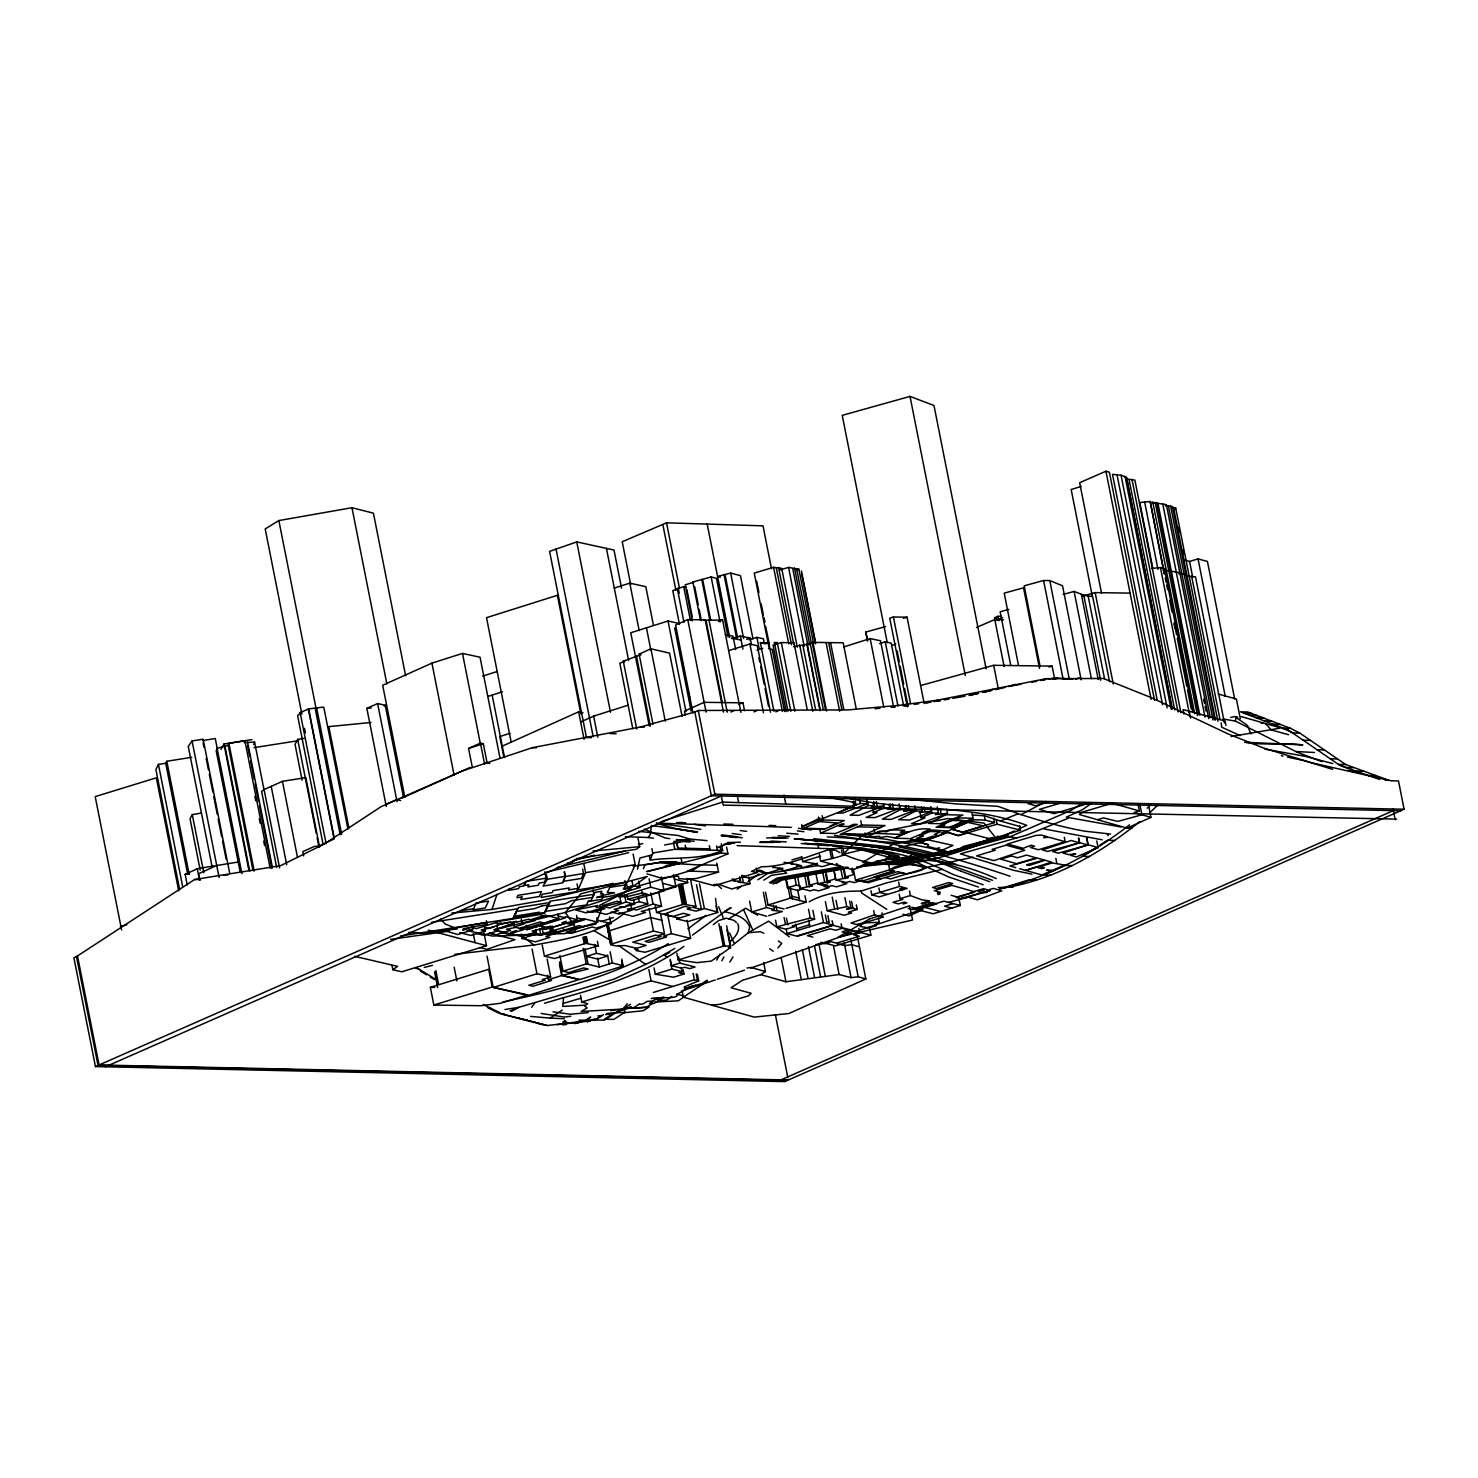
<?xml version="1.0" encoding="UTF-8"?>
<svg xmlns="http://www.w3.org/2000/svg" width="1478" height="1478" viewBox="0 0 1478 1478"><rect width="100%" height="100%" fill="white"/><g stroke="black" fill="none" stroke-linecap="round" stroke-linejoin="round"><path stroke-width="1.5" d="M1172.054 709.348L1126.495 477.376L1121.063 475.232L1112.509 474.364L1157.237 700.239M584.346 1005.225L562.785 1006.426L563.598 997.632C605.611 986.177 648.066 971.748 683.908 946.4M983.166 884.768L953.384 874.588L942.207 869.323L886.098 883.031L861.083 891.105L861.748 893.063L886.837 909.376M718.142 912.166L704.378 908.527L695.953 911.15L687.159 909.044L691.113 907.825L684.905 906.328L664.084 914.198L672.878 916.508L683.353 913.312L689.801 914.864L676.647 918.854L687.861 921.607L717.384 912.573L715.518 898.421M627.3 1003.691L623.143 1009.012L581.094 1011.488L587.135 1007.922L584.457 1005.853L587.69 1003.765L581.796 1001.992L580.484 995.285M865.96 837.139L879.687 836.308L880.223 837.62L886.708 836.419L895.114 837.915L908.619 831.781L900.139 832.206L904.739 830.211L890.975 829.842L886.32 831.855L880.574 831.024L865.96 837.139L865.092 832.853M608.068 931.232L650.782 917.561L661.83 920.277M687.03 920.295L690.614 938.364L671.418 933.653L663.382 936.11L666.652 936.923L649.138 942.317L645.202 941.375L661.128 936.461L655.622 935.112L632.787 942.151L646.145 945.384L636.649 948.34L625.065 945.569L616.4 946.012L610.747 944.701L606.83 924.046M1321.886 761.613L1297.019 752.136L1235.312 721.061L1236.421 716.516L1237.696 717.329M637.498 869.156L639.937 858.016L651.281 855.078M651.89 848.575L652.777 853.009L650.265 860.067C674.578 856.667 699.279 860.51 722.668 850.441L721.356 843.79M497.014 894.264L491.971 909.432L451.88 913.034M244.221 742.621L254.585 742.067L263.878 789.067M253.015 870.727L228.203 745.374L228.905 743.379L244.905 740.737L270.16 868.307M253.662 744.598L254.585 742.067M228.203 745.374L217.1 748.348L216.194 750.824L240.12 871.687M643.392 868.805L644.796 864.944L659.465 862.45L681.986 862.653L681.136 858.367M546.49 874.791L547.377 879.262L543.091 886.079L562.97 882.791L565.39 876.288L564.504 871.798M1164.184 574L1150.198 501.522L1139.797 502.502L1152.692 567.626M525.411 881.886L523.785 885.95L519.351 886.671L518.538 888.684L508.524 890.329L509.3 888.389M546.084 878.172L544.477 882.237L539.193 883.087L538.325 885.23L527.905 886.929L528.791 884.786L524.247 885.525L525.872 881.479L546.084 878.172L544.809 871.724M564.226 872.02L565.113 876.528L563.155 881.368L581.556 878.394L583.514 873.535L582.628 869.027M577.953 888.407L576.605 891.659L540.985 897.442L542.334 894.208L552.218 892.601L553.049 890.587L569.418 887.927L568.568 889.922L577.953 888.407L577.048 883.881M583.921 864.205L585.584 872.648L578.027 889.904L627.614 881.886L635.207 864.648L633.12 854.099M593.971 894.264L590.96 900.693L588.318 901.118L586.526 904.905L545.031 911.483L549.834 901.266L593.971 894.264L593.084 889.83M475.805 903.28L473.293 909.838L485.32 907.935L488.516 901.063L476.452 902.984M191.77 757.309L166.792 761.262L165.721 763.258L158.46 764.403L155.892 769.539L179.614 889.386M1174.936 509.485L1175.694 507.989L1173.495 508.21L1170.631 506.067L1165.421 505.993L1166.364 504.663L1149.958 502.132M819.994 710.77L806.84 644.297L812.955 642.357L843.162 642.782L856.316 709.255M303.858 738.409L297.669 739.369L295.027 744.358L302.122 780.162M716.719 960.109L719.934 954.086M201.359 813.085L192.288 814.6L190.034 818.738L200.214 870.154M220.979 749.401L223.954 744.007L251.962 739.61M624.935 880.611L625.767 884.823L623.383 889.035L630.256 888.075L627.282 887.262L626.45 883.05M721.781 960.848L723.961 956.968M927.537 846.34L928.461 844.732L919.464 842.534L947.897 832.465L958.15 835.68L967.425 832.908L991.184 839.134L948.673 851.956L927.408 846.321L928.35 844.714L924.378 843.716M729.799 962.012L733.014 956.913M229.737 873.48L203.151 739.185L192.066 740.94L188.26 746.427L212.204 867.29M531.637 1007.275L535.091 1002.527L614.035 979.12L653.941 960.515L674.818 948.377M778.333 940.987L781.733 943.463L777.871 948.008M625.342 836.677L648.066 837.509L650.172 834.83L651.465 825.518L697.524 831.855M1151.658 568.476L1160.452 567.552L1164.387 568.605L1163.408 570.065L1179.813 572.596L1178.871 573.926L1185.892 574.443L1186.945 576.143L1195.499 576.863L1224.412 722.927M729.707 942.003C734.769 937.551 740.884 930.918 737.725 923.639M1147.094 808.226L1150.66 804.845M1149.422 813.048L1157.643 805.27M1000.292 888.444C1052.133 881.294 1099.558 854.007 1139.834 821.565M732.534 945.292L748.293 932.747L768.634 921.127L789.289 936.793M559.626 961.919L562.287 975.332L579.801 979.526L622.681 966.15L621.832 959.056M637.923 837.804L639.678 846.654L636.556 849.222L576.642 858.718M384.188 706.078L385.241 705.246L403.328 796.66M726.677 925.782L730.668 945.957L728.321 947.786L730.52 947.583L726.954 929.644M730.52 947.583L711.306 961.106L696.932 962.64L678.199 959.943L676.869 953.218M577.085 858.404L572.004 862.302L567.663 863.004M319.562 847.005L305.817 777.613L282.446 781.326L264.082 789.566L261.624 791.451L276.682 867.549M668.241 943.648C618.728 975.369 559.885 989.724 502.779 1002.01M687.935 928.849L706.114 915.325M318.897 846.081L334.176 838.931M713.264 924.618L718.77 920.535L726.326 918.207L734.067 920.424L736.506 922.568M692.48 935.131L729.836 907.898M391.966 965.3L392.852 969.716L397.564 966.353L354.461 956.303M1091.983 802.997L1082.727 809.519L1066.395 817.131L1120.86 826.959M737.208 889.183L740.847 886.652M748.108 881.553L759.008 873.923M1129.506 824.853C1091.06 854.949 1047.126 877.747 999.479 889.017M658.024 1000.495L666.707 1000.07L671.677 996.468M562.213 1010.102L550.075 1018.102L530.528 1016.384M728.82 918.91L745.596 908.231L757.567 915.159M624.104 913.478C598.756 933.93 566.462 939.177 535.405 944.811L454.799 954.326M684.536 996.615L678.328 1000.809L654.92 1002.047M682.042 990.389L683.39 997.17L707.168 981.226M683.39 997.17L711.657 1005.151L720.155 1004.283L748.552 995.839L751.193 993.308L731.13 987.784L742.326 980.339L760.819 974.649L765.438 971.563L763.646 962.529M707.168 980.173L702.068 983.517L689.856 987.045M590.387 1017.197L585.676 1020.245L578.84 1020.153M624.898 1012.264L613.795 1019.395L604.317 1019.266L613.998 1013.021L624.898 1012.264L624.012 1007.83M757.881 879.761L767.507 873.59L817.981 865.554M623.143 1009.012L630.515 1004.283M763.849 880.149L771.368 875.346L786.61 873.184L784.393 871.429M590.664 1017.234L586.009 1020.208L594.47 1020.319L601.768 1015.663L597.943 1015.885M1095.863 847.688L1082.321 856.353L1089.582 856.501M1099.743 845.213L1107.484 840.261L1114.745 840.409M603.412 1014.665L595.043 1020.005L604.336 1020.134L614.072 1013.908L605.555 1014.518M1400.627 810.775L711.324 795.755L694.826 712.026L640.307 727.028L532.357 747.683L462.041 771.073L381.158 806.637L324.384 843.938L280.728 865.628L194.579 879.521L76.505 956.599L98.047 1065.416L787.294 1080.455M1080.603 804.438L1071.051 810.369L1010.398 836.603L955.841 851.624L860.529 865.886M405.619 675.779L373.417 513.162L351.967 507.711L278.862 520.57L265.209 528.921L301.882 714.133M772.994 884.084L780.55 879.502L848.52 867.438M771.017 883.308L778.703 878.671L847.097 867.161M960.848 822.027L951.185 827.846L952.793 828.474C916.674 851.808 873.941 840.188 834.571 835.439M769.373 882.754L777.262 878.006L836.53 867.401L842.626 867.568M776.172 883.493L781.88 880.112L847.596 868.122M819.902 818.073L801.889 826.738L853.822 806.267L852.935 801.741M731.296 907.806L724.516 911.612C733.975 914.088 745.947 916.748 749.697 927.131L748.293 932.747L760.246 931.713L763.904 933.209M511.499 1011.358L518.723 1007.331L535.091 1002.527M1045.999 801.538L1021.002 814.618L998.056 806.36L954.936 803.81L905.737 798.859M697.376 974.39L698.669 980.838L684.074 986.99L686.032 989.133L677.312 994.251C679.215 999.904 654.495 996.449 651.225 998.666M630.718 889.239L599.68 905.33L601.823 908.527L595.745 924.119L542.204 934.743L492.285 936.017L466.956 930.604M669.756 952.386L664.139 955.268L667.409 956.987M874.071 829.084L874.921 833.37L879.188 831.338M809.187 901.765C824.89 892.841 843.328 890.846 861.083 891.105M187.244 884.952L185.156 874.403L197.295 868.713L214.144 865.886M1068.298 818.239L1026.951 835.015L960.441 853.859L1013.483 870.283L1032.014 874.182M962.418 846.728L1003.525 835.938L1014.481 830.95M1018.582 829.084L1026.767 825.352C968.829 803.422 905.183 811.921 845.471 797.436M621.554 588.133L613.998 550.038L576.753 541.909L549.594 551.368L586.433 737.393M326.121 843.698L300.163 712.655L308.68 708.867L323.774 707.094L347.94 829.103M500.007 758.066L480.036 657.211L462.485 653.424L431.927 663.123L382.673 685.256L404.861 797.326M386.275 806.489L366.84 708.387L377.629 703.546L385.241 705.246M723.481 712.119L705.209 619.818L687.769 619.578L675.575 625.065L692.96 712.839M636.704 728.987L623.291 661.22L641.101 654.569L639.124 654.107L652.98 724.146M639.124 654.107L650.93 648.805L669.571 653.128L682.097 716.387M472.332 767.433L468.563 748.441L480.424 743.101L483.306 743.73L487.075 762.722M502.335 746.113L578.637 711.823L582.979 712.692M385.869 804.475L396.64 799.635L400.667 800.522M401.425 798.323L469.949 767.525M580.651 721.966L593.62 716.128L628.224 705.172M922.771 909.764L909.025 915.935L902.947 914.272M1148.314 804.05L1150.956 817.352L1127.03 828.105L1079.457 814.563L1082.229 812.179L1112.158 803.238L1139.39 810.96L1138.06 804.254M1098.099 847.578L1076.335 856.944L1070.552 855.282L1075.762 853.73L1068.631 854.672L1062.959 853.065L1088.196 844.751L1098.099 847.578L1096.768 840.927M857.609 937.366L865.831 978.953L788.919 1013.52L754.223 1017.104L711.657 1005.151M694.752 712.045L698.281 710.493L848.169 709.902L900.287 705.209L937.495 700.166L1046.295 678.661L1103.345 678.476L1151.787 697.838L1228.033 733.901L1263.08 747.85L1311.004 762.648L1391.241 780.809L1398.502 780.975L1404.1 809.242L784.689 1081.6L95.442 1066.562L73.9 957.744L77.521 956.155L99.063 1064.954L788.31 1079.993M730.945 712.026L734.4 710.493M753.946 711.897L757.401 710.364M775.802 711.823L779.257 710.308M994.712 618.839L996.911 617.878L994.417 617.822L997.946 616.271L1001.308 616.363M95.442 1066.562L714.853 794.203L1404.1 809.242M934.022 701.68L937.495 700.166M105.455 1066.765L721.393 795.958M989.558 690.91L993.087 689.358M1008.79 686.568L1015.312 684.369M1042.766 680.213L1046.295 678.661M1075.559 679.363L1079.032 677.829M420.029 969.753L415.226 967.887M820.567 833.167L841.462 824.022L844.123 824.077L839.024 826.331L848.575 826.535L853.619 824.336L857.425 824.428L835.439 833.518L820.567 833.167L819.736 828.955M857.462 826.812L861.619 824.983L885.119 825.537L863.706 834.922L840.206 834.368L857.462 826.812L880.98 827.366M489.181 1008.402L490.216 1007.959M594.858 1018.785L590.867 1020.43L547.266 1025.529L499.139 1013.298L487.832 1007.737M503.407 1014.444L504.423 1014M513.18 1017.086L514.196 1016.624M518.686 1018.564L519.72 1018.12M994.509 822.599L985.216 820.068L973.318 819.754L951.721 829.213L962.566 832.28L994.509 822.599L993.659 818.313M522.695 1019.635L523.711 1019.192M526.316 1020.614L527.332 1020.171M529.992 1021.612L531.008 1021.15M533.669 1022.591L534.685 1022.148M540.08 1023.589L539.045 1024.051L542.629 1024.66M547.266 1025.529L501.264 1013.871M561.548 1024.199L562.564 1023.737M570.988 1023.09L572.023 1022.647M578.175 1021.926L574.554 1023.515L578.619 1023.035M585.288 1021.427L586.304 1020.965M587.246 1022.037L590.867 1020.43M777.428 1081.434L1393.385 810.609M721.153 795.293L723.204 805.122L1396.71 819.108M1154.558 700.35L1109.387 472.203L1105.95 471.223L1079.661 482.696L1101.572 593.38M946.677 809.168L947.509 813.399L935.371 814.563L938.53 813.177L937.274 806.859M922.272 832.613L930.068 829.213C917.191 827.237 905.829 832.964 894.375 838.211L908.619 838.562M996.615 620.206L1002.712 617.545M867.475 803.736L860.27 803.533L854.506 805.325L837.952 813.011L842.515 813.14L867.475 803.736L866.625 799.506M874.57 805.732L868.14 805.565L850.072 815.135L858.81 815.357L883.733 805.972L871.392 807.117L874.57 805.732L873.72 801.519M829.657 826.294L837.232 822.987L819.292 821.546L802.554 828.844L798.323 828.327M872.482 808.355L873.313 812.567L884.287 807.801L890.754 807.967L889.922 803.755M906.679 809.778L900.324 809.611L882.311 819.145L891.068 819.366L915.621 809.999L903.557 811.126L906.679 809.778L905.848 805.547M921.496 806.914L922.327 811.126L915.917 810.96L898.661 819.717L909.598 820.013L922.882 815.043L931.38 811.348L930.53 807.136M922.327 811.126L919.168 812.512L931.38 811.348M920.258 813.51L921.09 817.74L931.934 813.011L938.53 813.177M947.509 813.399L919.556 823.911L911.501 823.708L925.006 817.833L921.09 817.74M890.754 807.967L887.613 809.334L899.88 808.207L874.902 817.611L866.163 817.389L877.045 812.66L873.313 812.567M976.459 627.466L994.805 619.541L1003.488 619.799M801.704 824.539L802.554 828.844L823.856 829.417L844.308 820.567L823.006 819.976L819.292 821.583L818.406 817.057M771.498 568.808L762.999 525.835L666.523 522.824L622.22 541.742L630.718 584.715M726.603 847.042L727.933 853.73L687.418 871.059L718.567 872.057L716.793 863.134M510.058 1010.97L518.723 1007.331L504.959 1009.511M610.839 944.313L653.442 931.029L664.49 933.726L660.481 913.478M972.432 815.025L984.477 815.782L1000.403 821.029L1018.194 813.731M717.532 847.522L726.548 844.16M630.552 1007.054L615.772 1012.578L606.664 1013.52M631.66 1006.943L616.64 1011.285M630.7 1007.59L619.651 1009.788M933.228 836.031L919.002 841.074L909.838 838.95L930.586 829.952L947.435 831.005L941.338 833.167M685.404 988.412L691.759 986.288M717.329 979.267L744.432 970.178M750.676 968.072L850.903 933.209M855.503 880.149L909.284 863.909L926.614 867.9L906.384 874.052L901.284 872.704L868.196 882.717L855.503 880.149L853.342 869.249M855.189 931.768L921.588 909.598M653.073 1000.44L663.807 996.911M683.095 990.556L715.241 979.969M487.814 696.489L502.483 691.741M510.002 733.273L499.786 736.561L503.776 756.736M600.844 921.644L613.388 917.616M563.598 997.632L544.532 1003.248M684.683 988.764L695.621 985.253M468.563 748.441L483.306 743.73M482.549 676.148L497.107 671.511M746.538 639.272L750.177 638.108L751.508 644.814M749.124 639.845L756.921 637.369L763.387 638.755L764.274 643.207M614.294 588.059L629.794 583.145L645.812 586.674L653.405 625.083M731.887 638.662L740.312 636.002L750.177 638.108M790.878 711.343L777.262 642.653L774.398 642.616L787.996 711.306M924.193 703.602L907.067 617.194L893.414 616.991L889.738 618.155L907.289 706.798M903.501 618.321L907.067 617.194M843.772 646.939L870.173 638.57L880.519 640.805L893.673 707.297M879.595 643.651L885.248 641.858L891.179 643.133L903.52 705.283M891.677 645.443L895.779 644.149M677.645 623.143L668.056 621.019L630.736 632.769L649.267 725.809M782.398 711.435L768.8 642.745L765.549 643.78L760.339 642.634L773.936 711.324M807.154 709.218L793.982 642.745L781.308 642.579L773.068 645.165L786.241 711.639M793.501 646.717L806.84 644.297M1231.082 736.543L1279.246 728.284M487.019 956.174L493.209 987.47L536.957 973.762L550.684 976.921L547.137 959.019M550.684 976.921L542.371 979.526L545.197 980.173L528.847 985.29L532.948 986.232L551.571 980.413L548.486 979.711L547.617 975.24M548.486 979.711L561.658 975.572L579.006 979.563L528.182 995.488L493.209 987.47M705.209 619.818L703.879 620.243L722.613 620.076L740.884 712.359M718.363 621.388L722.613 620.076M728.857 650.56L749.882 644.02L757.346 645.775L770.5 712.248M756.976 650.098L762.796 648.288M738.704 704.175L742.991 702.844L744.543 710.733M627.282 887.262L632.88 885.525L639.937 887.465L638.699 881.147M690.559 879.41L695.898 906.42L692.831 907.381L701.385 909.469L696.471 884.694M542.223 945.07L544.421 956.155L585.584 943.37L598.313 945.828L597.426 941.394M676.647 918.854L678.938 918.152L656.565 912.48L655.234 905.718M598.313 945.828L554.379 958.52L544.421 956.155M596.465 953.292L586.526 956.377L597.74 959.074L607.698 955.989L596.465 953.292L594.71 944.424M559.922 955.509L563.007 971.157L586.267 963.915L599.329 967.037L612.335 962.991L623.143 965.762M653.387 992.44L694.383 979.803L698.669 980.838M756.256 868.048L757.142 872.519L714.41 885.747L687.972 878.597M430.357 987.322L488.701 969.309L492.211 987.027L527.849 994.897L500.432 1003.266L480.978 1005.724L433.848 1005.058L430.357 987.322L434.828 987.378M433.848 1005.058L492.211 987.027M562.287 975.332L588.133 969.014L583.625 967.942L568.808 972.542L563.007 971.157M120.365 926.706L126.812 924.711M483.86 932.415L486.484 945.698L401.739 971.803L392.852 969.716M656.565 912.48L683.852 904.222L695.898 906.42M815.616 872.279L818.073 884.158L824.687 882.126L827.366 882.809L830.433 881.849L827.754 881.184L825.666 870.634M827.754 881.184L835.587 878.782L833.925 870.339M843.975 868.528L845.638 876.971L853.434 874.57L852.178 868.233M765.493 892.158L768.043 905.035L790.213 898.218L806.249 902.171L804.974 895.723M749.586 901.1L751.748 912.037L766.361 907.529L774.417 909.524L773.548 905.146M862.635 880.057L854.395 882.588L849.721 881.424L846.155 882.514L835.901 879.946L833.814 869.397M774.417 909.524L771.885 910.3L782.361 911.464L768.652 915.695M786.093 908.379L806.249 902.171M690.614 938.364L645.036 952.257L635.983 950.52L638.145 949.837L634.579 948.968L636.649 948.34M906.384 874.052L890.55 878.93L885.248 877.562M1097.6 819.717L1103.401 817.925L1117.848 821.399L1141.903 814.784L1150.956 817.352M1081.139 486.447L1071.18 489.495L1092.205 595.652M472.092 927.593L476.249 928.664L496.756 922.327M501.929 923.639L488.885 928.461L484.729 927.408M484.451 926.577L485.32 930.992L470.835 935.445L459.732 932.636M509.134 924.692L501.467 927.999M497.07 926.373L497.957 930.807L483.454 935.26L476.803 933.56M521.328 919.224L522.196 923.658L535.018 920.665L530.898 919.612L545.4 915.178L558.721 918.54L557.834 914.106M513.42 922.549L514.289 926.983L523.84 924.046L522.196 923.658M515.674 927.39L506.418 929.292L510.575 930.327L496.035 934.78L489.366 933.08M510.501 932.433L516.746 930.53M528.219 926.891L518.944 928.775L523.101 929.828L508.58 934.262L499.693 932.008M558.721 918.54L544.126 923.011L539.987 921.958L519.499 928.295L514.289 926.983M548.32 921.884L554.712 919.926M522.99 928.609L527.092 929.68L565.446 917.856L558.333 916.027M551.017 926.041L542.204 928.738L545.327 929.514L577.399 919.759L576.531 915.325M562.01 922.66L566.425 921.311M543.11 928.535L532.08 930.955L536.181 932.027L521.66 936.461L510.612 933.634M572.004 922.605L584.438 918.799L597.74 922.18L596.853 917.746M521.254 934.059L522.122 938.475L536.717 934.004L540.837 935.057L544.883 933.837L543.165 933.394L541.336 924.304M543.165 933.394L555.673 930.475M552.439 926.17L553.308 930.604L574.037 924.286L569.917 923.251M597.74 922.18L583.163 926.632L579.006 925.579L558.499 931.916L553.308 930.604M587.08 925.708L566.351 932.027L571.543 933.339L592.031 927.002L596.244 928.073L610.82 923.602L609.509 916.951M785.668 878.967L787.423 887.835L796.309 885.119L800.429 886.172M797.787 877.747L799.875 888.296L812.512 885.913L809.87 885.23L807.782 874.68M809.87 885.23L817.703 882.828M803.053 888.832L797.732 890.458L787.423 887.835M835.901 879.946L848.317 877.636L845.638 876.971M678.199 959.943L723.296 946.16L730.668 945.957M671.455 965.614L679.769 963.083L695.048 967L689.801 968.607L684.647 967.296L681.598 968.219L671.455 965.614L670.218 959.277M654.052 967.85L655.308 974.187L671.954 969.088L682.005 971.674L681.155 967.462M581.796 1001.992L651.077 980.819L672.73 986.417M683.132 969.808L683.963 974.02L673.599 977.198L655.308 974.187M879.225 922.309L874.57 925.043L876.491 925.579L868.787 927.907L860.27 926.503L861.304 925.782L858.81 925.099L866.348 922.845L879.225 922.309L878.338 917.82M700.48 620.317L692.886 581.981L711.158 576.956L716.461 578.341L728.063 636.963M752.949 638.792L740.441 575.663L730.668 573.076L717.587 576.438L720.359 577.159M639.937 887.465L612.243 895.871L602.082 897.368L603.153 895.28L614.571 892.823L607.218 892.416L609.971 887.336L625.767 884.823M626.968 895.04L627.799 899.271L647.179 894.135L642.468 892.915L628.113 896.425L618.728 896.887L650.726 887.188L664.065 890.754L661.313 876.879M791.912 859.919L801.815 856.926M757.309 870.838L759.563 870.154L762.131 870.838L759.877 871.521L766.712 873.313L782.453 868.528M757.253 871.724L759.766 870.967M774.657 866.736L772.551 867.383L780.347 868.233L778.167 868.879L784.966 870.671L800.984 865.812M801.852 857.129L802.72 861.563L820.549 856.15M766.602 872.759L748.94 878.117L742.104 876.325L744.062 875.733M739.684 876.75L740.57 881.184L737.91 881.978L750.03 883.641L748.718 876.99M817.279 863.244L803.441 867.438L796.642 865.665L798.896 864.981L796.365 864.316L790.952 864.168L793.261 863.466L783.987 862.321M832.022 863.688L822.156 866.681L815.394 864.907L817.371 864.297L814.84 863.632L802.72 861.563M658.024 935.703L664.49 933.726M871.78 894.855L899.548 886.43L907.086 888.407L879.355 896.85L871.78 894.855L870.93 890.55M904.185 887.631L899.529 889.054L902.467 889.811M775.544 920.184L776.855 926.835L810.277 918.041L814.637 919.187L812.882 910.337M814.637 919.187L792.226 925.985L794.536 926.614L785.926 929.237L776.855 926.835M796.66 928.683L809.538 924.766M787.053 933.616L823.449 922.549L832.927 925.062L796.568 936.11L787.053 933.616L786.204 929.311M580.872 998.26L563.247 1003.414M682.005 971.674L678.716 972.672L683.963 974.02M858.847 928.406L859.734 932.914L853.508 931.269L847.245 933.172L842.109 931.824L848.28 929.958L842.017 928.332L835.698 930.253L830.137 928.794L807.413 935.703L812.918 937.163M928.757 904.019L912.61 908.915L916.582 909.986L936.849 903.834L932.803 902.781M960.349 905.478L943.814 901.174L916.563 909.45L933.117 913.774L960.349 905.478L959.074 899.03M953.088 903.594L944.553 906.199L951.795 908.083M859.734 932.914L853.674 934.761L859.291 936.221L836.566 943.13L830.913 941.652L824.872 943.5L820.696 942.41M797.122 569.824L798.896 569.289L813.639 643.706M472.683 929.976L457.718 934.502L443.067 930.235L486.003 922.438L485.043 924.655L463.335 928.683L462.854 930.198L467.473 928.775L472.683 929.976L471.796 925.542M602.47 905.589L616.973 901.229L620.926 902.301L620.058 897.867M620.926 902.301L600.548 907.4L604.927 908.582L592.235 912.425L587.209 911.058M659.945 890.957L687.695 882.569L686.864 878.338M646.034 895.816L675.908 886.782L673.525 874.773M633.619 899.843L634.505 904.277L625.988 901.986L609.453 908.046L604.724 906.79M664.065 890.754L632.048 900.435L627.799 899.271M626.21 905.626L639.253 901.691L647.77 903.963L646.015 895.095M625.896 906.771L619.522 906.901M634.505 904.277L614.201 909.358L618.58 910.522L605.888 914.383L593.971 911.187M627.614 910.115L647.77 903.963M630.94 905.792L631.808 910.226L619.116 914.069L611.153 911.944M658.911 892.989L661.553 906.273L653.036 904L636.482 910.06L631.863 908.822M661.553 906.273L641.249 911.372L645.553 912.517L632.824 916.36L619.097 912.683M819.311 854.395L820.641 861.101L833.222 858.33L844.271 854.986L842.94 848.298M841.462 850.016L842.349 854.469L861.674 849.868L889.516 857.351L888.629 852.898M750.03 883.641L731.665 888.962L719.416 884.601L713.8 884.509M948.599 851.956L1020.467 830.193L1019.617 825.906M825.352 901.598L827.144 910.651L846.746 906.642L850.977 907.806L849.628 901.007M850.977 907.806L846.617 909.118L852.972 908.305L857.203 909.45L856.316 904.924M857.203 909.45L848.372 912.129L851.624 912.998L844.141 915.27L827.144 910.651M797.732 936.128L833.222 925.376L870.893 935.131L869.581 928.48M922.18 904.166L928.498 902.245M932.858 903.28L916.027 908.379L911.63 907.196M870.893 935.131L835.403 945.865L822.064 942.428M684 622.423L677.312 588.595L683.723 586.655L686.439 587.413M679.27 593.399L678.384 588.891L672.767 590.572L679.474 624.4M1183.786 559.885L1189.587 561.455L1198.048 558.906L1207.434 561.437L1234.666 698.983M1034.508 801.723L1028.115 803.644L1035.745 805.75L1048.53 801.889M889.516 857.351L885.525 858.552L887.724 859.143L873.147 862.524L852.751 869.729L820.641 861.101M892.416 871.41L873.904 876.971L877.064 877.84L897.811 871.632L906.347 873.849C950.243 866.311 899.4 859.808 890.495 869.766L893.063 870.413M894.504 870.782L862.247 881.147L864.187 881.664M865.979 882.144L878.616 878.357L880.74 878.93M1065.176 841.684L1038.48 849.721L1030.332 847.467L1034.6 846.192L1031.071 845.231L1023.164 848.317L1007.479 843.993L1035.912 835.421L1041.306 835.052L1046.904 836.585L1043.653 837.564L1049.251 837.305L1065.176 841.684L1064.289 837.213M903.132 904L906.882 902.873L904.222 902.134L898.402 903.871L892.952 902.337L902.799 899.4L900.084 898.624L899.215 894.172M882.92 917.191L874.533 914.882L850.995 923.029L856.002 924.415L863.189 923.122L882.92 917.191L882.052 912.831M797.289 647.253L781.677 568.346L773.585 567.312L754.242 573.094L768.985 647.493M780.199 569.898L788.55 567.404L798.896 569.289M1139.39 810.96L1134.162 812.53L1141.903 814.784L1139.723 803.699M1079.346 842.793L1047.643 851.457L1042.304 849.942L1071.217 840.483L1079.346 842.793L1078.46 838.266M900.084 898.624L910.393 895.557L921.866 899.843L929.477 900.841L921.237 903.298M938.013 894.615L939.99 894.024L937.403 893.303L940.451 892.398L934.262 890.661L951.869 885.396L974.852 891.825L957.393 897.054L951.185 895.298M1015.774 867.623L1009.917 865.979L1037.519 858.127L1044.281 860.03L1026.6 864.759L1029.187 865.498L1044.946 860.233L1051.708 862.136L1025.529 870.357L1041.805 874.958L1050.784 871.226L1046.664 870.08L1053.038 870.209L1064.603 865.018L1052.207 862.967L1040.124 866.588L1044.576 867.845L1041.731 868.694L1036.318 867.198L1025.547 870.431L1019.672 868.713M973.854 891.548L983.535 888.666L989.983 890.513L960.312 898.624L956.229 897.46L973.06 892.453L971.933 892.121M978.14 891.881L984.348 890.033M990.149 890.477L965.337 897.885L961.587 896.832M1059.227 803.478L1039.348 809.39L1053.999 813.657L1088.085 803.515M1087.919 845.046L1079.679 842.645L1052.687 851.55L1058.23 853.175L1087.919 845.046L1086.589 838.322M989.484 889.571L993.401 888.389L1001.825 890.809L977.531 899.806L968.182 897.128M987.396 892.416L983.203 892.657M636.759 886.578L693.866 869.637L700.646 865.073L659.262 862.598L633.101 866.219M718.567 872.057L696.988 878.357L686.956 879.355L678.882 878.56L678.402 876.103L660.999 878.024L647.013 873.886M1020.467 830.193L997.133 824.207L958.391 835.513L947.86 832.391M1016.79 838.211L1008.088 836.197L951.075 851.42L876.362 861.101M1081.97 596.336L1095.161 592.604L1130.19 593.121M986.14 668.869L933.985 405.489L910.023 396.4L842.238 415.355L887.262 642.727M1048.974 666.984L1052.114 666.116L1054.664 679.012M867.512 641.027L865.739 632.067L885.525 626.598M920.683 685.533L993.678 665.303L1052.114 666.116M997.188 836.419L998.223 836.142M1081.157 679.825L1062.553 585.805L1049.786 580.577L1043.579 580.503L1024.162 585.842L1040.106 666.412M1008.846 609.398L1000.144 611.8L1010.767 665.525M1063.218 594.396L1074.1 591.403L1083.78 595.172L1092.704 596.65L1109.553 681.709M948.229 902.448L970.51 896.61M564.19 1021.427L565.169 1021.169M594.636 855.189L572.947 860.658M613.241 883.327L539.71 900.952L491.971 909.432M908.564 832.077L899.677 834.331L874.921 833.37M986.473 839.134L992.902 837.509M647.456 871.577L721.412 852.954L727.933 853.73M646.44 871.54L681.986 862.653M424.26 967.425L432.463 965.374M665.377 865.812L677.718 862.746M928.258 866.995L973.097 857.185M628.612 852.714L546.269 872.186M624.751 851.088L557.132 867.512M905.183 846.192L923.972 841.684M1230.712 717.477L1234.758 716.497L1247.45 725.439L1250.979 733.993M939.639 847.799L934.078 849.056L951.056 853.065L895.428 862.025L861.914 865.886M760.819 974.649L785.945 981.761L839.134 974.538L851.088 977.66L858.182 976.755L865.831 978.953M638.311 844.622L642.745 843.605M969.125 695.473L978.122 693.459M982.611 692.443L991.609 690.429M995.433 689.579L1005.114 687.418M969.494 695.251L978.399 693.311M982.87 692.351L987.322 691.39M862.154 865.24C878.56 862.395 897.774 863.799 912.148 854.672L909.303 852.159L883.918 847.818L799.118 839.005M1011.783 685.921L1020.892 684.222M1031.921 682.189L1036.762 681.303M1040.678 680.582L1044.964 679.788M1048.087 679.215L1054.886 677.977L1072.954 679.196M936.017 701.329L940.618 700.535M944.165 699.888L948.987 699.039M952.793 698.355L965.042 696.193M664.601 844.991L683.206 841.536L690.004 841.998M707.075 840.649L689.524 838.987L673.82 841.536M202.652 740.589L215.271 738.501L217.469 749.679M652.777 853.009L674.836 849.314L722.668 850.441M547.377 879.262L565.39 876.288M565.113 876.528L583.514 873.535M1003.359 887.428L998.278 887.447M238.549 861.988L216.638 865.517L198.569 873.757L199.844 880.204M185.156 874.403L189.553 873.683M585.584 872.648L635.207 864.648M936.128 701.2L940.045 700.59M461.635 910.633L473.256 908.767M547.359 906.587L565.464 903.686L571.284 900.73L592.549 897.405L595.172 892.324L601.897 891.271L600.604 893.839L602.987 893.451L601.86 895.742L596.502 897.589L603.375 896.518L601.971 899.326L588.54 901.432M449.238 931.085L390.598 939.361M431.447 922.346L517.577 908.785L512.995 918.448L400.353 936.036M253.994 747.646L298.574 740.644M778.37 868.898L782.86 868.196M796.346 866.09L800.854 865.369M747.055 968.035L750.99 967.443L765.438 971.563M1052.964 679.104L1057.897 678.365M926.115 702.771L931.103 702.013M828.862 943.038L815.819 944.516M564.226 1018.73L550.075 1018.102M903.335 705.856L907.695 705.265M914.272 704.378L918.651 703.787M925.21 702.9L929.588 702.309M890.255 861.877C926.632 856.076 962.954 863.54 996.209 878.616M570.877 1016.236L564.522 1017.049L541.151 1013.446M856.464 867.032L913.755 861.046L948.506 876.897L978.381 887.022M557.151 1024.716L589.851 1020.892M562.73 1024.901L566.499 1024.457M904.647 705.837L908.545 705.394M1021.002 814.618C1042.008 821.269 1062.867 827.31 1084.741 831.172L1110.588 834.054M1003.802 887.151L1008.384 886.671M886.726 859.032L898.716 857.868L884.361 853.434L851.383 848.058M300.163 712.655L301.364 712.525L297.577 715.537L323.091 844.308M366.84 708.387L371.237 707.944M1126.439 478.964L1134.882 480.128L1180.94 712.784M371.033 722.465L328.818 726.622L348.882 827.92M875.124 708.775L879.964 708.295M891.031 707.26L895.465 706.854M592.992 851.032L639.678 846.654M320.689 845.859L314.408 846.432L302.805 851.642L303.655 855.947M886.8 857.295L899.455 856.15L887.945 852.935L853.397 847.67M588.207 1012.633L570.249 1014.259L553.012 1011.802M610.654 1010.601L615.162 1010.195M627.3 1008.513L649.101 1006.98L643.281 1010.712L622.663 1012.873M654.385 998.999L663.142 997.761L654.144 1003.377L650.357 1003.636M723.961 844.289L730.889 843.938M760.135 842.46L773.862 842.405M725.476 843.568L734.64 843.144M759.877 841.998L780.162 842.072M1261.214 723.389L1263.117 723.315M727.564 842.534L740.349 842.183M942.207 869.323C907.603 852.88 869.138 845.767 830.969 848.945M766.676 837.878L785.095 838.174M659.964 861.729L676.776 861.84M760.339 642.634L768.8 642.745M774.398 642.616L777.262 642.653M742.991 702.844L704.156 702.309L684.425 711.177L685.219 715.112M562.656 1022.019L566.758 1022.092L564.393 1020.448M772.2 837.342L788.051 838.063M1244.402 713.338L1251.663 713.486M1249.52 715.278L1256.78 715.444M1255.118 717.421L1262.378 717.587M1257.131 718.197L1264.392 718.345M1264.503 721.005L1271.764 721.172M1273.094 724.294L1280.354 724.442M1299.901 733.143L1290.368 728.266L1283.107 728.1L1292.64 732.977L1299.901 733.143L1345.719 764.551L1388.784 780.292L1385.145 780.199M1303.19 740.219L1310.45 740.386M640.307 727.028L644.316 727.121M610.192 733.587L616.197 733.716M1317.101 749.752L1324.362 749.919M585.38 737.522L591.385 737.651M1330.292 758.787L1337.553 758.953M1345.719 764.551L1338.458 764.385L1345.978 767.544L1353.238 767.71M532.357 747.683L536.348 747.776M1355.973 771.091L1363.233 771.257M1368.443 775.507L1375.685 775.654M1124.74 828.179L1131.982 828.345M1071.883 865.609L1064.64 865.443L1043.616 875.05L1050.876 875.216M1036.503 879.946L1029.261 879.798L1005.982 886.929L1013.243 887.096M223.862 874.921L227.852 874.994M194.579 879.521L200.583 879.65M803.736 828.29L823.967 828.77M841.739 833.703L865.258 834.239M736.358 837.62L721.024 835.55L742.289 837.767M709.569 848.852L678.033 848.058L677.146 843.568M853.822 806.267L722.502 802.092L661.072 821.694L660.26 823.246L791.284 827.366M778.056 835.809L789.418 836.419M676.684 822.525L685.515 822.803M723.851 824.003L732.885 824.299M769.022 825.426L775.802 825.648M737.097 845.619L831.763 848.778C809.094 855.559 785.594 866.902 761.539 866.736L751.545 871.355L757.142 872.519M699.427 864.741L717.218 865.314M408.612 932.396L424.685 932.951L457.312 928.941L445.137 923.953L440.426 919.131M801.279 843.513L828.622 845.73M804.568 843.181L842.22 846.524M786.795 833.241L798.028 834.091M786.241 841.887L770.906 841.093M1314.459 752.487L1295.966 751.526M656.232 822.95L700.905 829.361M638.662 831.32L678.033 835.458L689.524 838.987M864.63 848.39L815.708 843.347M780.532 837.86L785.058 838.192M825.888 841.204L794.129 838.857C840.243 842.811 887.188 845.527 931.713 859.069L960.792 871.096M694.18 841.259L676.351 839.578M813.805 838.654L889.165 846.857L931.251 856.002L956.284 864.501M829.176 849.795L836.012 850.46L839.947 852.732M827.366 836.918C890.329 839.098 950.853 856.353 1010.065 876.232M1244.975 742.252L1302.875 744.949C1283.643 742.122 1264.281 745.78 1245.104 742.307M833.167 846.192L842.275 847.134M846.377 834.516L887.003 839.375L944.811 851.143M797.399 830.913L803.958 831.708M648.066 837.509L653.535 838.174M855.78 844.4L901.672 851.069L931.657 859.069M722.077 834.885L737.707 836.807M1008.088 836.197L1004.246 835.624M705.468 825.906L694.124 824.318M802.572 828.788L811.33 829.934M732.22 833.518L741.162 834.701M740.201 830.525L746.593 831.393M669.682 838.636L665.248 838.008L644.334 829.14M681.284 822.452L685.57 823.08M853.009 802.184L829.694 797.51M1222.897 718.955L1235.312 721.061M676.85 828.918L696.895 832.299L676.961 828.881L656.842 823.523M1264.946 749.161L1304.741 756.219L1332.86 763.59M485.449 762.556L489.809 763.461M1287.375 757.069L1304.797 760.8L1332.639 769.336M731.388 638.034L741.143 640.159M725.347 634.487L732.996 636.15L735.656 649.544M1020.245 826.627L1000.403 821.029M623.291 661.22L624.806 661.571L619.799 663.123L632.787 728.636M932.489 854.506L898.772 846.82M768.505 648.565L772.273 649.452L784.559 711.491M1043.985 828.936L1102.255 839.818M791.838 896.241L799.247 898.051M479.629 947.509L487.019 949.319L514.991 939.639L489.384 933.228M768.043 905.035L784.079 909.007M751.748 912.037L766.694 916.305M543.941 922.752L527.24 927.851L530.232 928.609M554.693 926.632L565.76 923.196L569.935 924.249L584.586 919.759L577.418 917.949M531.156 928.424L529.438 927.999L538.121 926.226M842.091 882.477L846.802 883.659L836.493 886.837L831.818 885.655L828.271 886.745L818.073 884.158M819.736 883.345L827.828 885.396L824.188 886.504L828.918 887.705L818.572 890.864L813.935 889.701L810.092 890.883L799.875 888.296M597.426 920.203L610.82 923.602M563.063 929.163L566.536 930.05L545.807 936.368L549.89 937.403L535.387 941.837L522.122 938.475M492.396 926.558L494.04 926.983L481.218 929.958L485.32 930.992M539.673 925.653L547.71 927.704L553.77 926.54M510.908 924.138L512.496 924.544M498.326 924.618L509.393 922.124L514.566 923.436L493.837 929.754L497.957 930.807M894.559 870.985L889.645 869.748L888.315 863.041M565.372 916.674L577.399 919.759M924.027 907.178L940.581 911.501M887.336 894.412L879.779 892.435L878.893 887.945M761.484 871.41L764.902 872.316M836.77 943.5L844.732 945.587L851.827 944.701L859.494 946.881M676.61 994.103L682.891 995.747M740.57 881.184L734.843 881.165L732.663 880.574L735.231 879.798L732.09 878.967M1347.807 770.204L1355.991 772.384M842.349 854.469L844.271 854.986M908.249 908.379L912.665 909.561L932.895 903.428L928.461 902.097M674.374 879.004L687.695 882.569M662.569 883.216L675.908 886.782M428.324 930.124L486.484 945.698M1183.915 714.022L1183.047 709.588L1225.096 721.005L1225.964 725.439M909.303 852.159L939.99 861.286L992.569 880.334M631.808 910.226L627.429 909.062L632.325 908.637M692.886 581.981L693.792 582.221L685.219 584.808L692.351 620.871M1288.594 734.714L1271.246 729.929L1265.482 723.555M1218.038 693.958L1236.421 699.039L1240.301 718.641M677.312 588.595L678.384 588.891M1281.371 755.664L1283.015 756.126M1241.261 716.59L1288.557 730.187L1339.973 765.438L1379.658 779.46M886.966 857.683L892.232 859.42M961.18 871.226L989.65 881.719M1290.368 728.266L1247.728 711.99L1240.467 711.823L1288.557 730.187M901.839 861.489L893.562 858.385M1240.19 735.619L1221.622 727.139L1221.234 722.871M483.251 1004.523L500.155 1012.855M836.234 863.577L837.915 864.464M594.082 930.715L610.654 940.433M416.39 967.517L436.712 979.951M420.436 971.064L426.606 974.833M430.19 977.032L434.089 979.434M839.282 865.332L841.998 867.069M618.377 945.421L645.775 964.45M769.742 948.765L773.234 951.259M520.422 934.613L533.909 945.015M716.756 884.103L721.486 888.574M1107.281 834.423L1108.26 835.661M752.745 929.939L743.489 909.524M733.938 942.742L729.652 933.006M723.444 918.318L718.641 906.716M865.739 632.067L867.752 640.602M851.568 868.528L852.381 872.408M1393.015 808.762L1395.195 819.773M1198.048 558.906L1225.28 696.452M1189.587 561.455L1192.709 577.233M1191.545 575.81L1220.015 719.62M1175.694 507.989L1217.927 721.301M1178.483 527.443L1179.37 531.932M1182.936 549.89L1183.823 554.379M1173.477 507.231L1215.433 719.952M1172.442 506.511L1214.694 719.823M1170.631 506.067L1212.995 720.045M1168.377 505.864L1210.316 717.606M1166.364 504.663L1208.727 718.641M1203.646 699.094L1204.533 703.583M1205.106 706.502L1206.011 710.992M1162.743 503.795L1204.995 717.107M1157.939 503.37L1199.822 715.186M1156.905 502.797L1198.843 714.539M1155.205 502.298L1197.457 715.611M1152.766 501.984L1194.686 713.726M1164.387 568.605L1192.875 712.414M1150.198 501.522L1164.424 573.39M1165.311 577.88L1166.216 582.369M1166.77 585.196L1167.657 589.685M1169.763 600.327L1172.109 612.151M1174.216 622.774L1176.562 634.616M1177.319 638.496L1186.797 686.309M1187.555 690.152L1191.231 708.775M1174.086 623.993L1174.992 628.501M1189.273 711.38L1190.584 718.031M1160.452 567.552L1189.365 713.615M1144.637 501.984L1157.976 569.344M1131.982 479.334L1178.04 711.99M1129.081 479.611L1174.696 710.013M1126.495 477.376L1172.128 707.777M1125.017 476.359L1171.075 709.015M1121.063 475.232L1167.121 707.888M1116.962 474.438L1162.595 704.821M1105.95 471.223L1151.122 699.371M1095.161 592.604L1113.267 684.018M1088.141 596.022L1104.546 678.845M1083.78 595.172L1100.63 680.231M1081.397 594.433L1098.228 679.474M1074.1 591.403L1091.392 678.679M1049.786 580.577L1069.278 679.067L1063.07 678.975L1043.579 580.503M1086.884 838.1L1088.196 844.751M1078.774 838.155L1079.679 842.645M1039.514 668.407L1023.552 587.819L1004.209 593.14L1018.379 664.767M1055.846 858.349L1056.733 862.838M997.946 616.271L998.832 620.797M994.805 619.541L1004.116 666.541M993.678 665.303L998.352 688.933M996.283 819.902L997.133 824.207M910.023 396.4L965.282 675.538M984.366 815.764L985.216 820.068M972.044 813.306L973.318 819.754M940.23 809.002L941.061 813.233M893.414 616.991L910.522 703.417M930.678 806.674L931.934 813.011M897.091 650.8L899.289 661.867M900.176 666.301L903.686 684.037M904.554 688.471L908.065 706.188M924.009 806.97L924.84 811.182M885.248 641.858L897.977 706.114M914.79 805.769L915.917 810.96M908.36 805.602L909.192 809.833M905.22 806.97L906.051 811.2M870.173 638.57L883.789 707.26M899.049 803.977L900.324 809.611M910.042 859.291L910.928 863.762M908.397 859.439L909.284 863.909M907.418 859.623L908.305 864.094M892.416 803.81L893.248 808.041M909.506 891.086L910.393 895.557M889.276 805.177L890.107 809.39M883.456 803.589L884.287 807.801M898.698 882.126L899.548 886.43M876.269 801.575L877.101 805.787M873.073 802.96L873.904 807.173M867.309 801.353L868.14 805.565M830.544 642.597L843.698 709.071M828.733 643.17L841.887 709.643M859.42 799.321L860.27 803.533M826.054 642.542L839.652 711.232M860.769 820.696L861.619 824.983M855.263 801.131L856.095 805.344M853.674 801.094L854.506 805.325M873.683 910.54L874.533 914.882M801.427 570.988L815.708 643.133M801.649 573.889L815.505 643.78M812.955 642.357L826.553 711.047M812.161 642.597L825.334 709.089M796.605 568.679L811.348 643.078M810.073 642.745L823.228 709.218M794.536 568.069L809.722 644.722M792.744 568.605L807.912 645.258M807.136 643.687L820.308 710.179M788.55 567.404L804.18 646.329M802.905 645.535L815.634 709.791M851.624 901.506L852.972 908.305M799.653 644.796L812.826 711.288M843.568 870.136L845.25 878.579M840.483 867.364L842.571 877.914M844.954 897.589L846.746 906.642M778.518 567.441L793.704 644.112M850.94 940.174L858.182 976.755M776.319 568.106L791.506 644.759M831.449 849.407L833.222 858.33M829.638 848.926L831.393 857.831M773.585 567.312L788.772 643.983M822.156 815.69L823.006 819.976M841.13 923.824L842.017 928.332M836.031 900.287L837.823 909.358M844.16 942.631L851.088 977.66M832.225 897.128L834.479 908.453M781.308 642.579L794.905 711.269M825.685 874.366L827.366 882.809M817.74 843.753L818.627 848.224M822.599 871.577L824.687 882.126M832.077 920.757L833.222 925.376M827.883 915.639L829.213 922.364L826.682 921.699L825.352 914.974M833.5 946.086L839.134 974.538M756.699 581.224L758.935 592.493M761.17 603.781L763.405 615.051M764.089 617.693L764.976 622.201M765.622 626.321L769.447 644.759M821.325 911.815L823.449 922.549M807.357 876.306L809.445 886.855M818.886 943.74L825.389 976.57M804.679 875.623L806.785 886.172M756.921 637.369L759.119 648.528M758.879 657.636L759.766 662.07M760.634 666.504L764.144 684.222M765.031 688.656L768.542 706.392M808.521 909.173L810.277 918.041M814.507 945.957L820.567 976.588M783.987 794.961L785.779 804.014M808.651 920.203L809.926 926.651M749.882 644.02L763.479 712.71M797.603 889.811L799.746 900.545M794.554 876.251L796.309 885.119M808.448 946.511L814.526 977.143M730.668 573.076L743.6 638.478M740.312 636.002L742.917 649.082M790.065 887.299L792.337 898.735M802.351 949.763L807.986 978.214M795.755 924.119L797.03 930.567M786.795 881.017L790.213 898.218M725.088 574.776L737.596 637.905M723.98 574.48L736.487 637.609M795.7 951.278L801.335 979.729M786.481 918.207L787.811 924.859M707.186 524.099L729.652 637.314M784.097 917.579L785.428 924.23M711.158 576.956L720.082 622.053M776.042 905.755L776.911 910.134M781.178 957.689L785.945 981.761M702.66 579.542L710.696 620.132M701.754 579.302L709.791 619.892M763.332 892.213L766.361 907.529M708.96 619.873L727.231 712.174M706.114 620.76L722.151 701.81M737.337 795.792L738.686 802.591M694.678 586.729L698.244 604.779M699.131 609.287L701.366 620.557M775.34 1014.499L787.866 1077.739M686.882 589.667L692.24 616.714M741.882 875.198L743.194 881.83M683.723 586.655L690.429 620.483M739.573 878.246L740.441 882.68M687.769 619.578L706.096 712.156M666.523 522.824L679.529 588.429M662.809 524.413L675.816 590.018M698.281 710.493L714.853 794.203M720.082 846.266L721.412 852.954M688.766 693.108L689.653 697.616M674.67 627.928L691.15 711.214M716.608 845.933L717.477 850.349M668.056 621.019L685.977 711.528M709.348 845.712L710.216 850.127M720.931 926.3L724.922 946.456M716.054 905.829L717.384 912.573M718.862 923.75L723.296 946.16M699.482 883.77L704.378 908.527M650.93 648.805L665.248 721.098M646.44 627.817L650.93 650.449M685.164 845.176L686.051 849.61M629.794 583.145L639.18 630.589M676.684 842.774L677.996 849.425M682.393 883.826L686.402 904.093M673.506 842.663L674.836 849.314M636.445 656.01L650.32 726.049M681.229 883.807L685.238 904.074M679.843 883.955L683.852 904.222M678.328 884.287L682.337 904.536M696.23 973.873L697.505 980.32M693.108 973.355L694.383 979.803M606.442 548.393L628.63 660.463M678.531 956.746L679.769 963.083M667.391 913.312L671.418 933.653M649.378 855.633L650.265 860.067M670.291 960.663L671.954 969.088M649.064 878.745L650.726 887.188M650.837 892.915L653.036 904M576.753 541.909L610.488 712.248M649.027 908.693L653.442 931.029M641.877 891.271L642.708 895.483M638.367 897.257L639.253 901.691M632.048 881.294L632.88 885.525M648.86 969.623L651.077 980.819M593.62 716.128L597.796 737.226M624.529 885.396L625.36 889.627M555.931 548.504L593.214 736.783M624.677 895.354L625.988 901.986M580.909 714.04L557.391 595.301L486.521 617.675L511.129 741.938M578.637 711.823L584.069 739.259M622.072 961.051L622.959 965.522M621.795 961.679L622.681 966.15M608.179 923.491L612.188 943.758M606.737 924.452L610.747 944.701M610.118 951.814L612.335 962.991M607.513 955.01L609.287 963.952M597.555 958.095L599.329 967.037M586.452 936.701L587.782 943.352M585.565 936.572L586.877 943.223M584.272 936.719L585.584 943.37M582.942 937.089L584.253 943.74M584.992 948.691L588.096 964.34M583.182 948.266L586.267 963.915M559.441 964.395L561.658 975.572M551.017 927.186L551.904 931.62M549.428 926.78L550.296 931.214M539.525 928.424L540.837 935.057M492.156 695.085L504.515 757.512M535.83 929.57L536.717 934.004M532.098 949.153L536.957 973.762M526.205 925.246L527.092 929.68M480.424 743.101L484.599 764.218M462.485 653.424L480.239 743.064M486.428 920.794L487.297 925.228M431.927 663.123L454.115 775.193M473.311 933.782L475.066 942.65M454.152 967.185L456.868 980.893M351.967 507.711L386.848 683.889M435.862 970.547L438.578 984.311M434.55 971.84L437.673 987.6M377.629 703.546L397.046 801.649M316.606 707.814L341.658 834.331M278.862 520.57L315.978 708.036M315.147 708.258L340.199 834.774M308.68 708.867L334.176 837.656M308.348 708.978L333.843 837.767M304.505 728.34L305.392 732.866M297.669 739.369L316.274 833.389M317.16 837.86L318.934 846.82M282.446 781.326L297.503 857.425M271.195 786.37L286.695 864.722M264.082 789.566L279.582 867.919M247.565 742.067L272.395 867.42M247.583 745.54L249.8 756.718M250.687 761.207L254.234 779.109M255.121 783.58L258.668 801.482M259.555 805.972L271.97 868.639M254.863 796.346L255.749 800.817M259.297 818.72L260.183 823.209M263.712 841.111L264.599 845.582M228.905 743.379L254.179 870.967M224.915 745.928L249.745 871.263M223.954 744.007L248.858 870.228M217.1 748.348L241.912 873.683M203.096 742.824L203.982 747.314M206.199 758.491L208.416 769.687M209.303 774.158L212.85 792.079M213.737 796.55L217.284 814.452M218.171 818.923L221.718 836.844M222.605 841.315L226.152 859.217M192.066 740.94L219.095 877.489M192.288 814.6L203.798 872.741M197.295 868.713L199.382 879.262M166.792 761.262L189.184 874.348M165.721 763.258L187.669 874.071M158.46 764.403L182.644 886.523M178.709 890.791L156.335 777.816L95.202 796.605L121.602 929.902M496.885 921.699L496.275 923.565L501.633 923.048L501.245 923.898L516.524 921.348L516.173 922.346L528.551 919.224L532.339 920.11L545.751 916.027L539.673 914.605L496.885 921.699M576.124 928.387L574.905 931.509L564.208 933.634L514.289 934.909L494.65 929.754L565.409 912.425L621.222 894.781L647.179 876.472L580.688 893.894L565.409 912.425L576.124 928.387M541.761 905.94L534.851 908.545L516.709 911.446L514.566 916.175L539.525 912.185L538.823 913.7L544.606 912.776L548.227 904.905L541.761 905.94M521.937 896.906L520.792 899.511L539.267 896.518L541.484 891.567L517.965 895.354L516.894 897.719L521.937 896.906M549.816 902.559L544.865 912.831L513.439 917.82L518.427 907.547L549.816 902.559M603.061 906.494L601.638 908.102L585.935 912.831L575.552 909.949L597.74 905.515L596.004 907.381L603.061 906.494M861.803 835.569L843.31 854.025C892.73 877.803 948.303 856.021 996.19 838.506L984.108 823.135L947.49 818.572L861.803 835.569M639.18 1004.209L632.658 1008.292L646.255 1007.386L652.759 1003.322L649.415 1003.544L653.572 1000.957L647.124 1001.382L643.004 1003.95L639.18 1004.209M893.229 844.104L862.782 862.302L865.221 863.3L912.074 863.374L952.959 845.398L921.792 838.432L893.229 844.104M869.397 919.057L838.1 937.255L912.591 920L909.654 905.792L869.397 919.057M945.846 814.729L928.627 823.431L940.322 823.708L962.935 815.08L945.846 814.729M951.352 820.456L936.11 827.274L951.315 827.643L972.838 818.239L960.109 817.944L954.215 819.366L941.929 824.724L944.959 824.669L939.472 827.052L948.931 827.292L966.538 820.826L951.352 820.456M929.828 831.486L919.815 835.864L923.288 836.031L916.526 838.34L923.953 840.391L937.939 835.439L934.244 834.553L940.544 831.8L929.828 831.486M967.573 822.341L951.85 829.158L962.695 832.188L983.406 825.888L967.573 822.341M948.821 882.532L932.581 887.484L936.387 888.481L952.645 883.53L948.821 882.532M1006.038 845.176L992.163 849.37L995.304 850.201L976.552 855.873L994.01 860.602L1024.753 850.256L1006.038 845.176M1011.321 855.984L1000.735 859.143L1016.587 863.706L1036.17 857.868L1026.545 855.097L1017.566 857.776L1011.321 855.984"/></g></svg>
